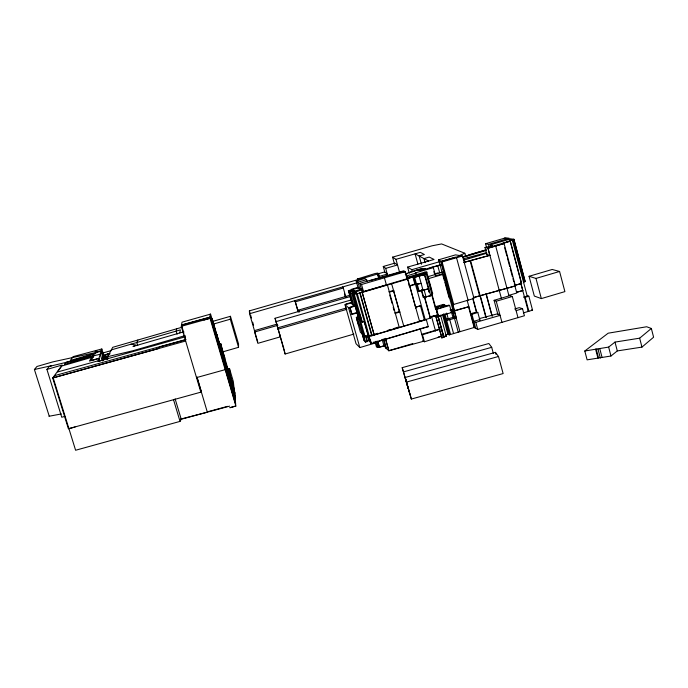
<?xml version="1.0" encoding="UTF-8"?>
<svg xmlns="http://www.w3.org/2000/svg" width="688" height="688" viewBox="0 0 688 688"><rect width="100%" height="100%" fill="white"/><g stroke="black" fill="none" stroke-linecap="round" stroke-linejoin="round"><path stroke-width="1.03" d="M196.519 377.6L225.655 369.516L210.537 318.174L210.537 314.124L182.019 322.182L181.279 326.327L200.844 392.16L68.903 428.624M235.881 406.049L229.818 407.726L235.881 405.989L210.038 318.269L210.055 314.261M200.844 392.16L200.913 390.552M222.155 352.05L238.547 347.311L230.317 319.198L230.446 316.291L211.964 321.606M449.625 305.489L448.92 305.111L446.271 305.868L443.493 304.371L435.9 306.607L436.51 307.923L438.609 308.147L435.925 309.015L436.665 309.308L449.625 305.489L453.237 318.372M425.012 277.35L424.178 274.323L424.9 274.564L430.748 295.831L430.017 295.53L432.055 294.928L432.675 293.028M179.817 332.932L180.368 329.887L111.327 349.891M176.696 328.787L176.188 331.1L177.1 334.17M103.742 355.292L108.704 353.623L103.862 355.627L102.383 360.847L106.932 356.934L107.552 358.973M95.632 350.768L95.064 351.714L97.085 351.129L95.907 353.09L70.348 360.486L73.048 356.651L101.833 348.971L98.031 361.432L184.246 337.086M137.849 340.035L136.809 342.504L137.72 345.548M106.769 356.866L103.862 355.627M107.749 353.942L108.317 356.083M108.274 358.715L107.655 356.668L112.72 347.311L181.795 327.307M185.855 339.519L54.842 375.571L53.191 377.841L75.603 450.253L180.032 421.391L181.228 419.25L229.637 406.144M437.946 315.921L435.831 316.661L441.885 337.851L443.941 337.24L436.209 309.127L443.734 306.908L441.447 305.704L444.422 304.827M103.587 359.489L101.102 351.353L52.873 361.871L36.963 366.48L34.4 369.499L49.166 415.93M75.104 426.99L68.404 428.787L52.675 378.004L62.195 365.018L46.93 369.439L61.748 417.255L64.784 416.369M424.178 274.323L426.225 273.721L426.895 272.009L426.302 271.708L406.41 277.599M46.93 369.439L49.158 366.618L51.359 365.724L34.4 369.499M641.964 347.105L653.6 337.215L651.355 328.468L646.668 326.757L608.175 333.19L584.791 351.009L587.113 359.85L610.978 356.006L617.299 350.923L641.964 347.105L639.659 338.178L651.355 328.468M584.791 351.009L608.648 347.087L614.995 342.091L639.659 338.178M459.051 255.695L464.83 253.261L465.656 256.323M442.092 336.183L424.41 341.773L422.776 340.629M440.174 329.208L422.484 334.789L421.727 334.282L439.159 329.32M429.389 317.572L437.327 314.915M445.093 335.168L447.871 334.239L449.556 334.764L474.161 327.479L477.739 329.414L524.428 315.749L522.536 308.68L519.173 307.648L514.676 308.989M435.306 307.871L440.208 306.341L441.249 306.865L445.893 305.567M405.447 273.79L421.211 268.896M425.752 272.826L407.124 278.709M383.586 339.915L385.899 348.171L386.338 348.033L384.024 339.777M419.929 270.401L425.442 268.673L422.518 268.509L410.229 272.113M516.12 310.666L522.536 308.68M523.508 282.097L525.133 281.624L513.919 239.57L502.627 243.389L503.582 243.664L487.904 248.23L484.997 247.491L486.932 254.672M407.468 277.995L406.832 275.862L415.896 273.127L416.464 275.2M518.012 317.736L512.319 296.502L496.246 301.232L494.079 300.312L497.88 314.382M377.824 342.039L379.441 347.285L383.981 345.978L386.338 348.033M441.627 337.713L443.941 337.24M525.133 281.624L524.419 281.435L525.099 281.229L513.902 239.261L513.222 239.458L513.919 239.57M356.53 318.544L358.439 317.976L359.79 319.103L357.872 319.671L356.53 318.544L360.392 332.235L362.249 333.895L364.201 340.801L357.872 319.671M516.671 292.323L522.837 290.517L520.919 283.344M425.382 327.256L405.739 333.121M400.227 334.764L376.147 341.927L373.61 342.117M401.216 334.471L404.836 333.396M378.701 278.047L377.549 273.927L378.624 273.609L380.06 278.752M352.497 289.966L348.782 291.076L352.66 304.827M407.029 278.047L426.844 272.474L432.64 293.552M414.279 277.075L424.9 274.564L413.875 277.436L412.895 277.015L363.522 291.592L361.725 290.336M415.819 308.224L409.687 286.07L416.231 284.153L418.536 291.377L428.796 288.754L421.796 290.585M514.796 285.322L521.642 283.396L510.367 241.196L509.223 240.938M514.908 285.993L473.482 297.569M365.749 335.581L367.426 341.54L365.491 342.108L365.01 341.669L363.058 334.729L364.975 336.449L368.097 335.52L369.172 336.527L371.159 343.579L428.271 326.688L426.328 319.653L424.556 319.215M420.437 305.807L415.543 307.244L420.437 305.807L424.41 319.946L374.169 334.884L362.189 292.434L353.486 294.524L351.723 293.269L362.499 289.674M508.845 295.376L516.791 293.019L514.314 283.766M494.079 300.312L509.825 295.651L512.319 296.502M541.344 298.592L564.891 291.617L559.576 271.468L552.206 269.472L529.063 276.292L534.327 296.064L541.344 298.592L535.986 278.425L529.063 276.292M377.076 342.022L378.52 347.173L379.26 347.13M380.275 346.829L384.36 345.625M479.373 318.604L498.009 313.676M479.734 319.559L473.817 321.305L475.812 322.345L500.073 315.405L497.88 314.39M412.774 343.596L388.815 350.691L385.349 338.341M385.899 348.171L388.901 350.768L423.653 341.239L420.23 328.855M523.327 312.902L532.564 310.176L528.84 296.218L527.851 295.866L524.187 296.941L525.133 297.302L528.84 296.218M404.277 271.244L369.258 280.867M358.388 287.249L351.551 289.278L353.77 290.904L354.354 292.959M424.505 296.39L430.482 318.062L419.551 321.391L407.838 279.044L362.189 292.434M393.966 290.8L389.425 292.142L388.866 291.815L392.547 290.732M358.5 317.478L356.995 317.916L357.545 319.868M360.099 315.052L362.086 322.096L364.563 321.855L364.141 321.485M535.986 278.425L559.576 271.468M473.662 297.577L515.407 285.933L504.072 243.586L502.98 243.354L510.367 241.196M515.114 285.322L521.642 283.396M452.687 303.898L453.702 304.423L473.998 298.437L462.465 255.979L455.499 254.878L438.643 259.797L444.31 280.489M361.759 333.456L363.677 332.889M362.249 333.895L363.763 333.448M449.961 309.978L452.687 309.17L454.613 310.924L468.881 306.702L455.215 310.4M424.35 296.846L430.026 317.417L437.723 315.147L431.496 316.377M368.519 335.925L374.1 334.85M371.632 335.099L369.129 335.744M374.711 334.187L377.781 333.284M388.032 330.257L391.102 329.346M393.158 328.744L398.18 327.161M454.2 310.701L452.506 311.2L458.251 332.192M516.714 292.245L522.837 290.517M369.172 336.527L426.328 319.653M435.831 316.661L438.144 316.17M439.082 315.895L445.661 313.952M443.657 337.103L437.86 316.05L438.6 316.36L451.552 312.541L450.838 312.137M364.975 336.449L353.082 294.24L356.212 293.312L370.497 342.942L371.176 342.839L370.333 339.829M381.797 339.7L384.876 338.788M446.718 320.479L456.342 317.83L454.656 318.329L452.962 317.392L446.263 319.361M477.825 312.524L476.655 311.974L470.79 313.719L471.908 314.278L477.825 312.524L480 320.556M351.671 302.797L345.023 304.75L356.04 343.716L359.833 347.578L375.442 342.968M375.209 342.512L376.362 346.614L377.394 347.5L378.52 347.173M485.556 243.724L505.68 237.842L509.103 238.229L488.454 244.421L485.556 243.724L486.39 246.829M405.318 271.708L403.469 270.883L359.755 283.327L361.535 284.514L405.318 271.708L407.881 280.953M461.356 255.644L441.12 261.569L454.613 310.924M415.647 270.358L419.775 269.318M486.468 249.796L462.491 256.977M348.369 290.775L350.072 291.987L353.976 305.842L352.239 304.492L348.369 290.775L358.13 287.919L359.901 289.115L361.819 288.556M463.144 257.209L486.373 250.415M440.819 265.095L429.983 267.821M350.072 291.987L354.32 290.749L355.369 293.131M435.581 275.879L433.311 267.623L415.354 272.887L415.896 273.127M354.784 291.067L361.57 289.08M486.536 252.625L463.678 258.748L464.237 260.812M463.841 260.107L486.958 253.184M382.76 276.989L384.429 277.814L386.432 285.013L359.738 292.77L371.795 335.882M464.108 262.377L489.899 255.334L486.889 254.5M424.427 274.4L414.632 277.273L418.536 291.377M435.229 273.721L438.093 272.887M434.618 274.366L442.702 271.992M427.515 276.8L434.687 274.693L436.605 275.553L442.547 273.807L443.158 274.323L453.022 310.391M428.228 278.709L443.158 274.323M352.153 302.23L345.677 304.13L346.09 304.431M416.231 284.153L417.229 284.17L419.181 291.239L420.85 290.757M345.023 304.75L348.584 307.76L355.386 305.764M357.665 312.765L352.024 314.416L349.719 307.424L355.782 306.091M418.184 291.213L419.757 290.757M352.54 313.805L356.324 312.696M359.033 315.379L360.443 315.431M421.331 290.284L423.283 297.345L424.659 296.941M357.984 323.179L356.341 317.349L359.248 316.489M423.627 297.577L430.275 295.625M358.603 317.555L357.089 318.002L356.341 317.349M451.061 310.417L452.738 311.32L454.433 310.821L456.342 317.83M378.847 278.124L377.703 274.013L359.626 279.285L357.356 279.001L375.184 273.506L377.626 273.093L378.624 273.609M358.233 288.281L356.195 281.048L364.717 278.563L366.601 279.655L367.177 281.702M356.195 281.048L357.949 282.175L366.601 279.655M490.759 246.975L490.2 244.902L510.771 238.899L513.902 239.261M484.997 247.491L493.141 245.582L490.2 244.902M504.072 243.586L487.998 248.248L489.847 255.472M438.643 259.797L442.083 261.939L462.465 255.979M351.955 290.13L349.263 290.517M440.165 264.846L420.445 270.608L418.235 269.713M463.918 262.377L489.804 255.308M226.49 369.447L229.508 368.57L233.361 381.677L234.023 388.109L230.059 374.625L229.508 368.57M93.129 356.934L61.843 365.999L57.448 372.01L98.229 360.787M92.871 357.373L91.461 357.777L89.457 361.062L98.952 358.422M183.834 331.771L133.008 346.503L135.975 345.032L130.901 344.215M409.3 273.274L407.588 267.099L434.051 259.462L429.235 257.088L423.963 258.576L425.098 262.704M103.363 357.382L106.115 356.582M184.848 335.684L132.836 350.768L107.655 356.668M346.571 307.949L277.642 327.858L277.961 329.225L346.881 309.325M277.109 324.091L254.465 330.618L254.569 331.934L257.871 343.329L280.188 336.879M299.203 312.12L298.618 310.056L349.16 295.479L350.106 296.623L275.054 318.277L285.124 354.01L353.881 334.101M394.542 264.252L392.573 257.157L432.021 245.814L441.601 243.93L464.83 253.261M392.573 257.157L395.97 259.333L420.325 252.35L424.384 254.517L419.173 256.031L421.443 264.278M383.25 266.48L394.809 263.151L397.526 264.975L385.693 268.372L383.25 266.48L384.884 272.336M103.131 352.91L111.353 350.545M257.733 341.85L249.546 313.728L249.391 310.881L357.829 279.663M378.486 273.712L384.687 271.932L387.335 274.065L379.174 276.413M104.997 355.266L110.132 353.787M213.882 323.928L230.317 319.198M249.546 313.728L357.769 282.579M298.076 311.716L294.903 300.673L295.393 301.8L343.295 288.005L345.866 297.104M407.588 267.099L411.811 269.713L439.064 261.853M405.301 274.288L407.287 273.721M275.862 321.692L351.009 300.002M254.577 332.012L277.935 325.269M423.283 297.345L430.748 295.831M440.544 315.181L446.323 336.217L443.734 336.957L432.064 294.584M203.932 320.015L210.038 318.269M212.162 321.442L212.635 320.307L212.153 320.445M181.279 326.327L210.537 318.174M53.191 377.841L158.214 348.601L159.573 346.967L185.829 339.76M185.648 341.024L52.675 378.004M216.342 334.583L216.823 334.454L235.545 398.051L235.064 398.18L235.717 404.492L225.432 369.327M216.35 334.678L216.823 334.454M409.85 394.172L405.189 377.463L495.429 352.351L498.499 356.479L503.126 373.558L411.338 399.057L402.188 367.659L488.867 343.518L491.696 347.328L493.365 353.486M402.188 367.659L403.478 371.89L491.696 347.328M405.189 377.463L406.591 382.046L498.499 356.479M220.427 347.01L220.246 343.639L220.71 343.51L224.856 358.457M224.305 357.416L224.77 357.287M224.701 363.04L225.165 362.808L224.692 362.937L224.787 364.296L225.268 364.167L210.537 314.124M181.529 324.951L210.046 317.082M210.046 317.306L181.486 325.166L183.92 333.362M180.454 419.147L207.346 412.181L196.992 377.342M208.361 411.57L227.59 406.35M438.213 337.043L442.031 336.036M219.008 345.041L220.779 344.602L235.004 392.951L235.545 398.051M235.004 392.951L234.539 393.072L234.101 388.84L230.119 375.313L230.36 377.987M103.157 358.104L106.434 357.364L107.053 359.403M409.231 285.838L414.847 284.067L415.836 284.522L421.133 283.361L416.584 284.299M51.179 365.956L100.224 354.243L102.099 360.4M428.271 326.688L426.354 326.972M48.943 416.283L61.404 413.927M424.376 272.276L426.13 272.99L413.522 277.298L425.21 319.619M504.588 238.16L507.701 238.796M509.705 239.209L512.904 239.871L524.127 281.917M509.103 239.39L512.276 240.052L527.378 296.597M504.072 238.306L507.168 238.951M485.891 249.916L468.545 254.99M432.726 267.46L433.311 267.623M523.559 297.139L525.133 297.302L528.866 311.26L527.902 310.864M520.455 282.992L521.401 283.318L510.135 241.144L494.509 245.711L495.695 246.029L508.939 295.702M468.115 257.914L469.491 258.387M465.174 255.3L467.135 256.013M499.299 290.577L487.998 248.248M437.164 265.723L437.809 265.981L439.701 272.878M531.566 309.781L532.564 310.176M431.436 267.4L432.073 267.658M407.279 278.778L407.838 279.044M428.598 261.036L415.079 253.855L417.9 264.089M448.249 318.776L449.737 319.585L453.573 333.577M386.897 284.746L387.447 285.056L399.255 327.436M417.435 276.155L417.891 276.421M445.239 335.589L446.323 336.217M391.506 283.396L403.779 326.086M350.691 290.508L351.989 291.428L352.566 293.449M396.89 273.231L404.983 271.554L406.685 277.711M355.49 292.168L357.227 293.432L369.37 336.595M379.441 347.285L377.772 341.205M358.259 324.151L358.921 324.745M371.099 342.762L368.768 340.56L367.332 335.469M354.148 293.922L362.43 322.483M370.497 342.942L371.159 343.579M367.426 341.54L366.971 341.085L369.361 340.379L369.852 340.818L369.232 340.999L367.521 334.893M342.469 286.982L343.295 288.005M430.026 317.417L430.482 318.062M298.618 310.056L299.142 311.329M405.765 380.068L407.52 385.822M101.833 348.971L103.983 356.04M103.492 357.794L101.317 350.665L95.993 352.204L94.927 353.967L65.876 362.378L64.474 364.313L93.809 355.816L90.893 360.632L98.96 358.388L99.889 361.501M175.13 398.894L181.228 419.25M173.574 399.866L180.032 421.391M184.547 335.116L185.476 338.238M197.009 377.058L201.292 391.472M184.513 335.348L185.442 338.479M220.246 343.639L221.407 347.578M222.568 351.516L223.437 354.466M234.109 390.698L228.347 371.159M220.599 345.711L224.847 360.151M225.458 362.206L227.573 369.413M228.743 373.386L233.086 388.144M223.256 355.163L224.133 358.138M228.794 373.98L229.663 376.947M230.248 378.916L231.701 383.852M232.862 387.8L233.731 390.767M212.635 320.307L225.174 362.911L225.655 369.516M213.048 323.48L214.544 328.554M215.146 330.584L219.326 344.808M224.4 362.026L220.521 348.764L221.003 348.644L220.71 343.51M224.761 363.187L235.081 398.3M210.958 317.331L212.463 322.431M213.065 324.246L235.236 399.78M230.446 316.291L238.538 343.923L238.547 347.311M249.391 310.881L249.985 312.928M250.578 314.975L251.473 318.045M252.668 322.139L253.562 325.209M275.054 318.277L283.766 348.42L283.379 346.847M295.393 301.8L298.3 311.922M348.584 307.76L359.833 347.578M344.456 294.008L345.307 297.018M361.535 284.514L363.548 291.686M376.99 341.11L378.727 347.294M359.755 283.327L362.086 291.6M362.258 292.469L374.169 334.884M375.657 341.325L377.394 347.5M357.356 279.001L357.932 281.048M357.949 282.175L359.962 289.347M360.151 293.036L372.07 335.452M364.33 322.139L368.097 335.52M368.218 336.312L369.086 339.39M354.32 290.749L354.896 292.804M365.577 336.131L366.695 340.096M353.486 294.524L359.454 315.723M351.723 293.269L365.491 342.108M354.759 304.904L358.525 318.286M350.14 307.751L352.024 314.416M406.591 382.046L411.338 399.057M403.478 371.89L408.044 388.23M385.452 338.444L388.901 350.768M382.261 339.855L383.981 345.978M395.97 259.333L399.461 271.923M393.51 290.611L399.539 312.257M385.693 268.372L387.628 275.329M389.769 295.057L392.065 303.305M393.218 307.424L394.078 310.52M425.545 278.442L429.157 291.583M436.089 316.772L441.885 337.851M428.349 289.467L429.183 292.495M431.548 316.566L435.556 331.1M424.161 290.069L426.113 297.156M419.173 276.266L423.086 290.448M421.52 289.571L423.748 297.663M411.811 269.713L412.379 271.777M413.875 277.436L415.836 284.522M412.895 277.015L414.89 284.221M408.414 282.906L409.3 286.096M422.484 334.789L424.41 341.773M442.083 261.939L453.702 304.423M459.945 331.693L440.724 261.423L455.043 257.243L456.522 257.716L468.072 300.183M444.801 282.02L449.126 297.844M452.738 311.32L454.656 318.329M446.684 313.083L448.378 319.275M433.861 271.588L434.704 274.675M445.067 314.459L450.554 334.471M443.786 313.754L449.556 334.764M443.949 314.717L449.436 334.721M443.442 314.863L448.937 334.867M442.479 314.614L447.871 334.239M436.493 307.562L437.061 309.626M427.678 276.705L428.504 279.698M429.045 281.693L429.871 284.686M430.421 286.681L431.247 289.682M436.665 309.308L438.6 316.36M426.225 273.721L432.055 294.928M431.591 294.344L435.599 308.938M437.301 315.113L437.878 317.194M472.871 298.05L476.81 312.533M473.12 299.951L476.216 311.346M475.812 322.345L477.739 329.414M471.908 314.278L475.735 328.331M467.204 300.536L474.6 327.72M468.537 306.822L474.161 327.479M486.158 293.699L492.23 316.162M486.081 294.154L491.972 315.938M480.353 295.823L486.253 317.598M470.644 260.778L480.198 296.038M479.983 295.694L485.874 317.443M495.429 352.351L495.962 354.32M470.067 260.632L479.605 295.831M488.454 244.421L489.013 246.485M499.049 289.648L501.354 298.205M496.246 301.232L501.982 322.483M520.799 283.31L528.315 311.423M504.682 247.775L506.893 256.048M507.434 258.06L509.662 266.376M510.186 268.337L512.422 276.696M512.938 278.623L513.807 281.865M608.648 347.087L610.978 356.006M599.747 348.567L602.077 357.459M598.01 349.151L600.34 358.044M596.186 348.962L598.517 357.837M595.593 349.177L597.915 358.052M614.995 342.091L617.299 350.923M284.015 349.427L285.124 354.01M279.93 334.901L280.291 336.38M232.742 388.557L233.112 392.341M233.146 392.702L233.567 396.942M215.525 331.169L211.749 318.14L211.827 320.634M399.857 311.999L395.333 313.341L394.757 312.963L399.358 311.604L399.857 311.999"/></g></svg>
